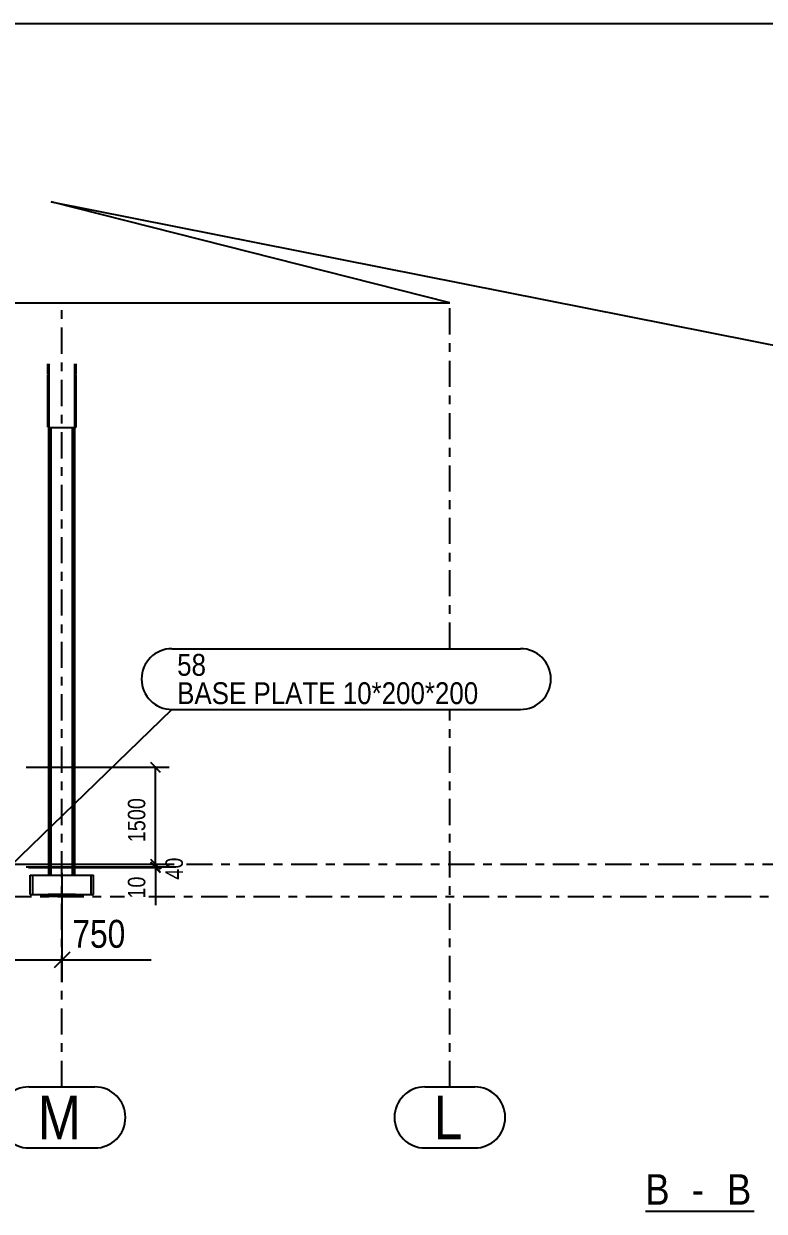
# Model space of a CAD drawing. Header units: millimetres. Extents: x 914 to 1731, y -85 to 465.
# Drawn here: x 1239.3 to 1324.2, y 329.1 to 465.2 of the extents above; entities that cross this region are included whole.
import ezdxf

# ---------------------------------------------------------------- set-up
doc = ezdxf.new("R2010")
doc.units = ezdxf.units.MM
doc.linetypes.add('XKITLINE00', pattern=[0])
doc.linetypes.add('XKITLINE03', pattern=[6, 3, -1, 1, -1])
for name, color, linetype, lineweight in [('S010P_TITLEBLOCK', 7, 'Continuous', 0), ('S033M_GRID-STRUCT', 1, 'Continuous', 0), ('S060M_DIMENSION', 6, 'Continuous', 0), ('S281M_STEEL-COL', 3, 'Continuous', 0), ('S_030TEXT', 7, 'Continuous', 0)]:
    doc.layers.add(name, color=color, linetype=linetype, lineweight=lineweight)
doc.styles.add('ARIAL', font='arial.ttf')
doc.styles.add('ARIAL_', font='arial.ttf')
doc.styles.add('COMIC_SANS_MS', font='comic.ttf')

msp = doc.modelspace()

# ---------------------------------------------------------------- linework, layer by layer
at = {"lineweight": 25}
for p, q in [((1288.16, 433.22), (1242.5, 444.8)), ((1242.5, 444.8), (1367.02, 420.09)), ((977.05, 433.22), (1288.16, 433.22))]:
    msp.add_line(p, q, dxfattribs=at)
at = {"layer": 'S010P_TITLEBLOCK', "linetype": 'XKITLINE00', "lineweight": 25}
for p, q in [((1726.17, 465.21), (916.17, 465.21)), ((1310.56, 329.14), (1323.03, 329.14))]:
    msp.add_line(p, q, dxfattribs=at)
at = {"layer": 'S033M_GRID-STRUCT', "linetype": 'XKITLINE03', "lineweight": 25}
for p, q in [((1243.71, 343.39), (1243.71, 433.22)), ((1288.16, 393.6), (1288.16, 433.22)), ((1288.16, 343.39), (1288.16, 386.65)), ((955.23, 368.91), (1255.17, 368.91)), ((1257.97, 368.91), (1464.96, 368.91)), ((955.23, 365.21), (1250.87, 365.21)), ((1253.67, 365.21), (1460.66, 365.21))]:
    msp.add_line(p, q, dxfattribs=at)
at = {"layer": 'S033M_GRID-STRUCT', "linetype": 'XKITLINE00', "lineweight": 25}
for p, q in [((1239.94, 343.39), (1247.49, 343.39)), ((1285.31, 343.39), (1291.01, 343.39)), ((1239.94, 336.39), (1247.49, 336.39)), ((1285.31, 336.39), (1291.01, 336.39))]:
    msp.add_line(p, q, dxfattribs=at)
for centre, start, end in [((1239.94, 339.89), 90, 270), ((1247.49, 339.89), 270, 90), ((1285.31, 339.89), 90, 270), ((1291.01, 339.89), 270, 90)]:
    msp.add_arc(centre, 3.5, start, end, dxfattribs=at)
at = {"layer": 'S060M_DIMENSION', "linetype": 'XKITLINE00', "lineweight": 25}
for p, q in [((1239.62, 380.02), (1256.02, 380.02)), ((1253.85, 380.59), (1254.98, 379.46)), ((1254.42, 368.91), (1254.42, 380.02)), ((1239.62, 368.91), (1256.57, 368.91)), ((1239.62, 368.91), (1255.17, 368.91)), ((1253.85, 369.48), (1254.98, 368.34)), ((1253.85, 369.48), (1254.98, 368.34)), ((1253.85, 369.18), (1254.98, 368.05)), ((1253.85, 369.18), (1254.98, 368.05)), ((1253.85, 369.11), (1254.98, 367.97)), ((1254.42, 368.61), (1254.42, 368.91)), ((1239.62, 368.61), (1255.17, 368.61)), ((1239.62, 368.61), (1256.57, 368.61)), ((1239.9, 368.54), (1255.17, 368.54)), ((1243.71, 367.91), (1243.71, 355.38)), ((1254.42, 368.54), (1254.42, 368.61)), ((1254.42, 368.54), (1254.42, 364.21)), ((1254.42, 368.54), (1254.42, 364.21)), ((1238.16, 357.94), (1243.71, 357.94)), ((1244.62, 358.84), (1242.81, 357.03)), ((1243.71, 357.94), (1253.93, 357.94)), ((1243.71, 357.94), (1253.93, 357.94))]:
    msp.add_line(p, q, dxfattribs=at)
at = {"layer": 'S060M_DIMENSION', "lineweight": 25}
for p in [(1254.42, 380.02), (1254.42, 368.91), (1254.42, 368.91), (1254.42, 368.61), (1254.42, 368.61), (1254.42, 368.54), (1243.71, 357.94)]:
    msp.add_point(p, dxfattribs=at)
at = {"layer": 'S281M_STEEL-COL', "linetype": 'XKITLINE00', "lineweight": 25}
for p, q in [((1242.1, 425.06), (1242.1, 426.22)), ((1242.23, 367.65), (1242.23, 426.22)), ((1242.27, 418.9), (1242.27, 426.22)), ((1245.16, 426.22), (1245.16, 418.9)), ((1245.2, 367.65), (1245.2, 426.22)), ((1245.33, 425.06), (1245.33, 426.22)), ((1242.23, 425.06), (1242.1, 425.06)), ((1242.1, 418.98), (1242.1, 424.97)), ((1242.1, 424.97), (1242.23, 424.97)), ((1245.2, 425.06), (1245.33, 425.06)), ((1245.33, 424.97), (1245.2, 424.97)), ((1245.33, 418.98), (1245.33, 424.97)), ((1242.23, 418.98), (1242.1, 418.98)), ((1245.16, 418.9), (1242.27, 418.9)), ((1242.31, 367.65), (1242.31, 418.9)), ((1242.42, 367.65), (1242.42, 418.9)), ((1242.5, 367.65), (1242.5, 418.9)), ((1244.93, 367.65), (1244.93, 418.9)), ((1245.01, 367.65), (1245.01, 418.9)), ((1245.11, 367.65), (1245.11, 418.9)), ((1245.2, 418.98), (1245.33, 418.98)), ((1240.09, 367.65), (1240.38, 367.65)), ((1240.09, 365.43), (1240.09, 367.65)), ((1240.38, 365.43), (1240.38, 367.65)), ((1240.38, 367.65), (1247.05, 367.65)), ((1247.05, 367.65), (1247.34, 367.65)), ((1247.05, 365.43), (1247.05, 367.65)), ((1247.34, 365.43), (1247.34, 367.65)), ((1240.09, 365.43), (1240.38, 365.43)), ((1240.38, 365.43), (1242.14, 365.43)), ((1241.88, 365.21), (1241.88, 365.43)), ((1241.88, 365.21), (1242.14, 365.21)), ((1245.29, 365.43), (1242.14, 365.43)), ((1242.14, 365.21), (1242.14, 365.43)), ((1245.29, 365.21), (1242.14, 365.21)), ((1245.29, 365.21), (1245.29, 365.43)), ((1245.29, 365.43), (1247.05, 365.43)), ((1245.29, 365.21), (1245.55, 365.21)), ((1245.55, 365.21), (1245.55, 365.43)), ((1247.05, 365.43), (1247.34, 365.43))]:
    msp.add_line(p, q, dxfattribs=at)
at = {"layer": 'S_030TEXT', "linetype": 'XKITLINE00', "lineweight": 25}
for p, q in [((1256.32, 393.6), (1296.26, 393.6)), ((1237.72, 368.6), (1256.32, 386.65)), ((1256.32, 386.65), (1296.26, 386.65))]:
    msp.add_line(p, q, dxfattribs=at)
for centre, start, end in [((1256.32, 390.12), 90, 270), ((1296.26, 390.12), 270, 90)]:
    msp.add_arc(centre, 3.48, start, end, dxfattribs=at)

# ---------------------------------------------------------------- texts
at = {"layer": 'S010P_TITLEBLOCK', "lineweight": 25, "style": 'ARIAL', "width": 0.85}
for s, p in [('B', (1310.56, 329.89)), ('B', (1319.92, 329.89)), (' - ', (1314.72, 329.89))]:
    msp.add_text(s, height=3.5, dxfattribs=at).set_placement(p)
at = {"layer": 'S033M_GRID-STRUCT', "lineweight": 25, "style": 'ARIAL_', "width": 0.85}
for s, p in [('M', (1240.94, 337.39)), ('L', (1286.31, 337.39))]:
    msp.add_text(s, height=5, dxfattribs=at).set_placement(p)
at = {"layer": 'S060M_DIMENSION', "lineweight": 25, "style": 'COMIC_SANS_MS', "width": 0.85}
for s, p in [('1500', (1253.27, 371.42)), ('40', (1257.57, 367.13)), ('10', (1253.27, 364.96))]:
    msp.add_text(s, height=2, rotation=90.0002, dxfattribs=at).set_placement(p)
msp.add_text('750', height=3.2, dxfattribs=at).set_placement((1244.91, 359.33))
at = {"layer": 'S_030TEXT', "lineweight": 25, "style": 'ARIAL', "width": 0.85}
for s, p in [('58', (1256.92, 390.5)), ('BASE PLATE 10*200*200', (1256.92, 387.25))]:
    msp.add_text(s, height=2.5, dxfattribs=at).set_placement(p)

doc.saveas('drawing.dxf')
